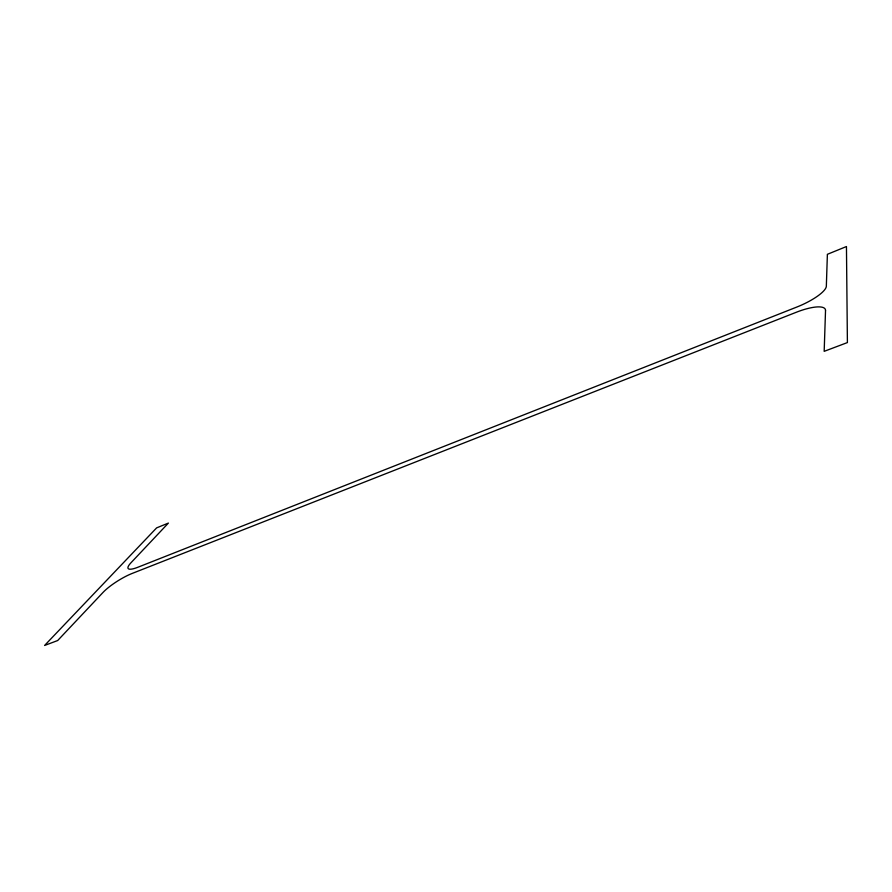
<?xml version="1.0" encoding="UTF-8"?>
<svg xmlns="http://www.w3.org/2000/svg" width="892" height="892" viewBox="0 0 892 892"><rect width="100%" height="100%" fill="white"/><g stroke="black" fill="none" stroke-linecap="round" stroke-linejoin="round"><path stroke-width="1.34" d="M825.524 310.539L824.175 351.337L847.4 342.573L846.452 246.538L827.386 254.309L826.338 286.198A30.819 8.229 -24 0 1 796.879 307.026L137.959 567.223A23.883 5.252 -31.5 0 1 130.912 562.841L168.398 523.08L156.635 527.874L44.6 645.462L57.679 640.534L103.037 592.422A24.976 5.642 -31.9 0 1 132.183 573.433L796.4 312.222A32.29 9.098 -23.8 0 1 825.524 310.539"/></g></svg>
